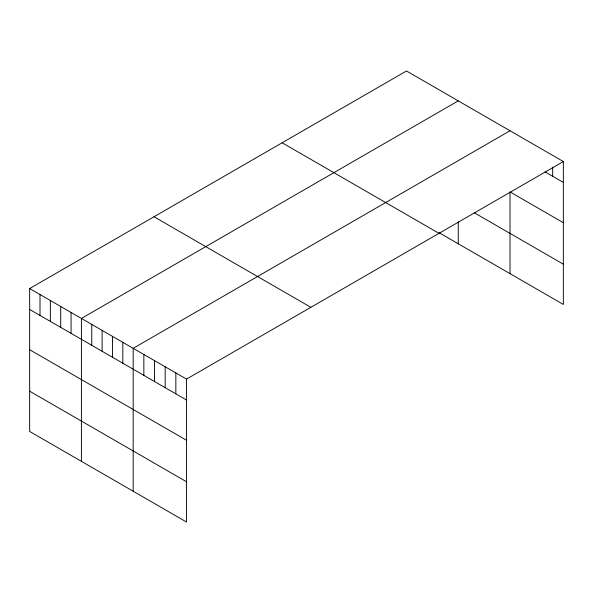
<?xml version="1.0" encoding="UTF-8"?>
<svg xmlns="http://www.w3.org/2000/svg" width="593" height="593" viewBox="0 0 593 593"><rect width="100%" height="100%" fill="white"/><g stroke="black" fill="none" stroke-linecap="round" stroke-linejoin="round"><path stroke-width="0.89" d="M563.35 161.548L186.506 379.112L186.506 522.018L29.65 431.452L29.65 288.554L406.494 70.982L563.35 161.548L563.35 304.446L439.139 232.738M458.256 100.869L81.411 318.434L81.411 461.339M510.017 130.756L133.18 348.321L133.18 491.226M545.063 171.881L563.35 182.436M563.35 222.701L510.017 191.91L510.017 273.655M474.185 212.702L563.35 264.181M282.135 142.78L438.99 233.345M154.01 216.756L310.865 307.315M29.65 288.554L186.506 379.112M29.65 309.442L186.506 400.001M29.65 349.707L186.506 440.265M29.65 391.187L186.506 481.753M552.683 167.196L552.683 176.277M458.256 221.812L458.256 243.775M175.847 372.953L175.847 393.841M165.18 366.8L165.18 387.689M154.514 360.64L154.514 381.529M143.847 354.481L143.847 375.369M122.825 342.346L122.825 363.235M112.47 336.372L112.47 357.253M102.122 330.39L102.122 351.278M91.767 324.415L91.767 345.304M71.064 312.459L71.064 333.348M60.708 306.485L60.708 327.373M50.353 300.503L50.353 321.391M40.005 294.528L40.005 315.417"/></g></svg>
